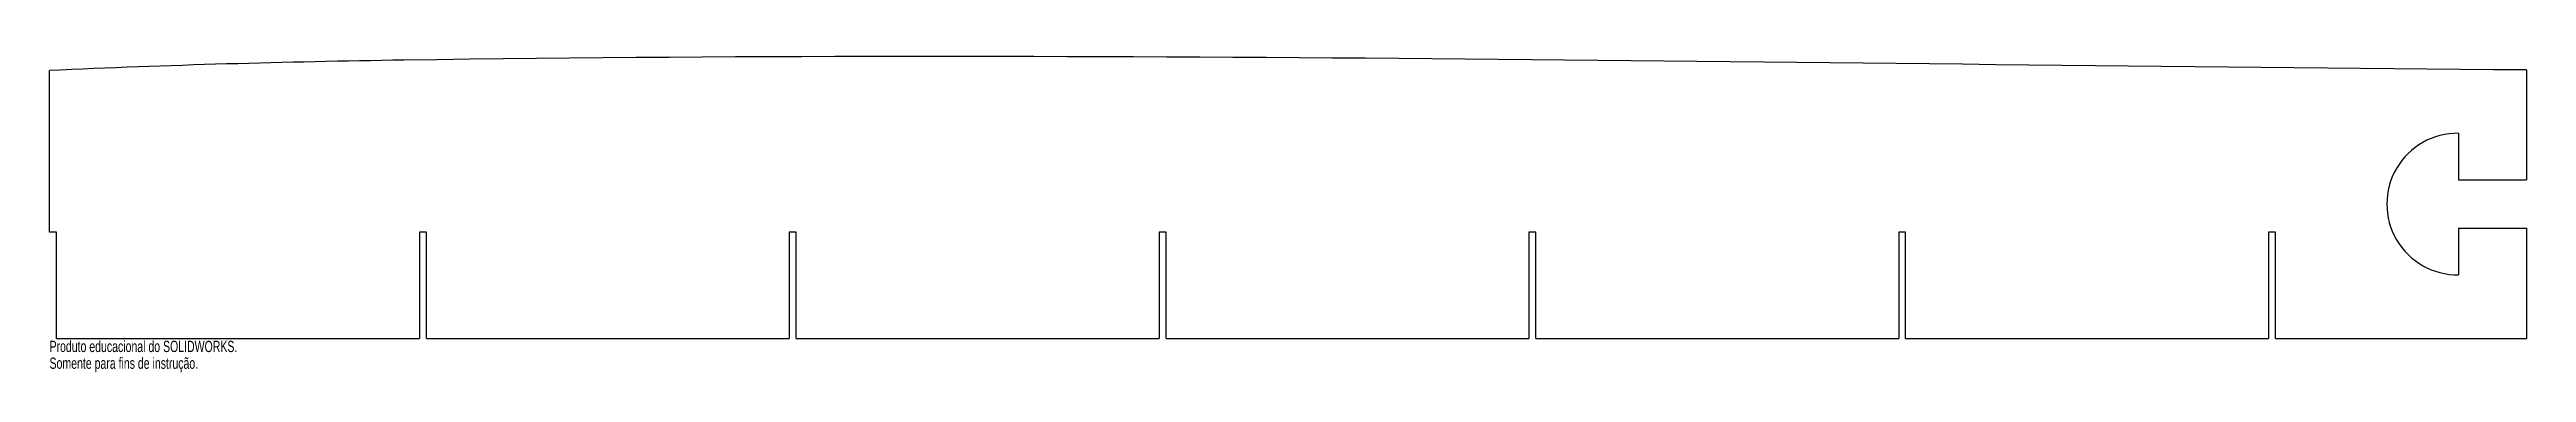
# Model space of a CAD drawing. Header units: millimetres. Extents: x 95 to 1160, y 186 to 324.
import ezdxf

# ---------------------------------------------------------------- set-up
doc = ezdxf.new("R2010")
doc.units = ezdxf.units.MM
doc.styles.add('SLDTEXTSTYLE0', font='TXT', dxfattribs={"width": 0.7})

msp = doc.modelspace()

# ---------------------------------------------------------------- linework, layer by layer
at = {"color": 7, "linetype": 'Continuous', "lineweight": 25}
for p, q in [((94.9, 246), (94.9, 315.4)), ((1159.8, 315.7), (1159.8, 268.5)), ((1130.6, 288.5), (1130.6, 268.5)), ((1130.6, 268.5), (1159.8, 268.5)), ((97.9, 246), (94.9, 246)), ((97.9, 200.4), (97.9, 246)), ((253.9, 246), (253.9, 200.4)), ((256.9, 246), (253.9, 246)), ((256.9, 200.4), (256.9, 246)), ((412.9, 246), (412.9, 200.4)), ((415.9, 246), (412.9, 246)), ((415.9, 200.4), (415.9, 246)), ((571.9, 246), (571.9, 200.4)), ((574.9, 246), (571.9, 246)), ((574.9, 200.4), (574.9, 246)), ((730.9, 246), (730.9, 200.4)), ((733.9, 246), (730.9, 246)), ((733.9, 200.4), (733.9, 246)), ((889.9, 246), (889.9, 200.4)), ((892.9, 246), (889.9, 246)), ((892.9, 200.4), (892.9, 246)), ((1048.9, 246), (1048.9, 200.4)), ((1051.9, 246), (1048.9, 246)), ((1051.9, 200.4), (1051.9, 246)), ((1130.6, 247.7), (1159.8, 247.7)), ((1130.6, 247.7), (1130.6, 227.7)), ((1159.8, 247.7), (1159.8, 200.4)), ((97.9, 200.4), (253.9, 200.4)), ((256.9, 200.4), (412.9, 200.4)), ((415.9, 200.4), (571.9, 200.4)), ((574.9, 200.4), (730.9, 200.4)), ((733.9, 200.4), (889.9, 200.4)), ((892.9, 200.4), (1048.9, 200.4)), ((1051.9, 200.4), (1159.8, 200.4))]:
    msp.add_line(p, q, dxfattribs=at)
msp.add_arc((1130.2, 258.1), 30.4, 89.2461, 270.7539, dxfattribs=at)
for points in [[(247.2, 319.9), (196.4, 319.1), (145.7, 317.8), (94.9, 315.4)], [(1159.8, 315.7), (855.6, 318), (551.3, 324.4), (247.2, 319.9)], [(247.2, 319.9), (247.2, 319.9), (247.2, 319.9), (247.2, 319.9)]]:
    msp.add_open_spline(points, degree=3, dxfattribs=at)

# ---------------------------------------------------------------- texts
at = {"color": 7, "linetype": 'Continuous', "char_height": 4.834, "attachment_point": 1, "style": 'SLDTEXTSTYLE0'}
for s, insert in [('Somente para fins de instrução.', (94.9, 192.2)), ('Produto educacional do SOLIDWORKS.', (94.9, 199.4))]:
    msp.add_mtext(s, dxfattribs=dict(at, insert=insert))

doc.saveas('drawing.dxf')
